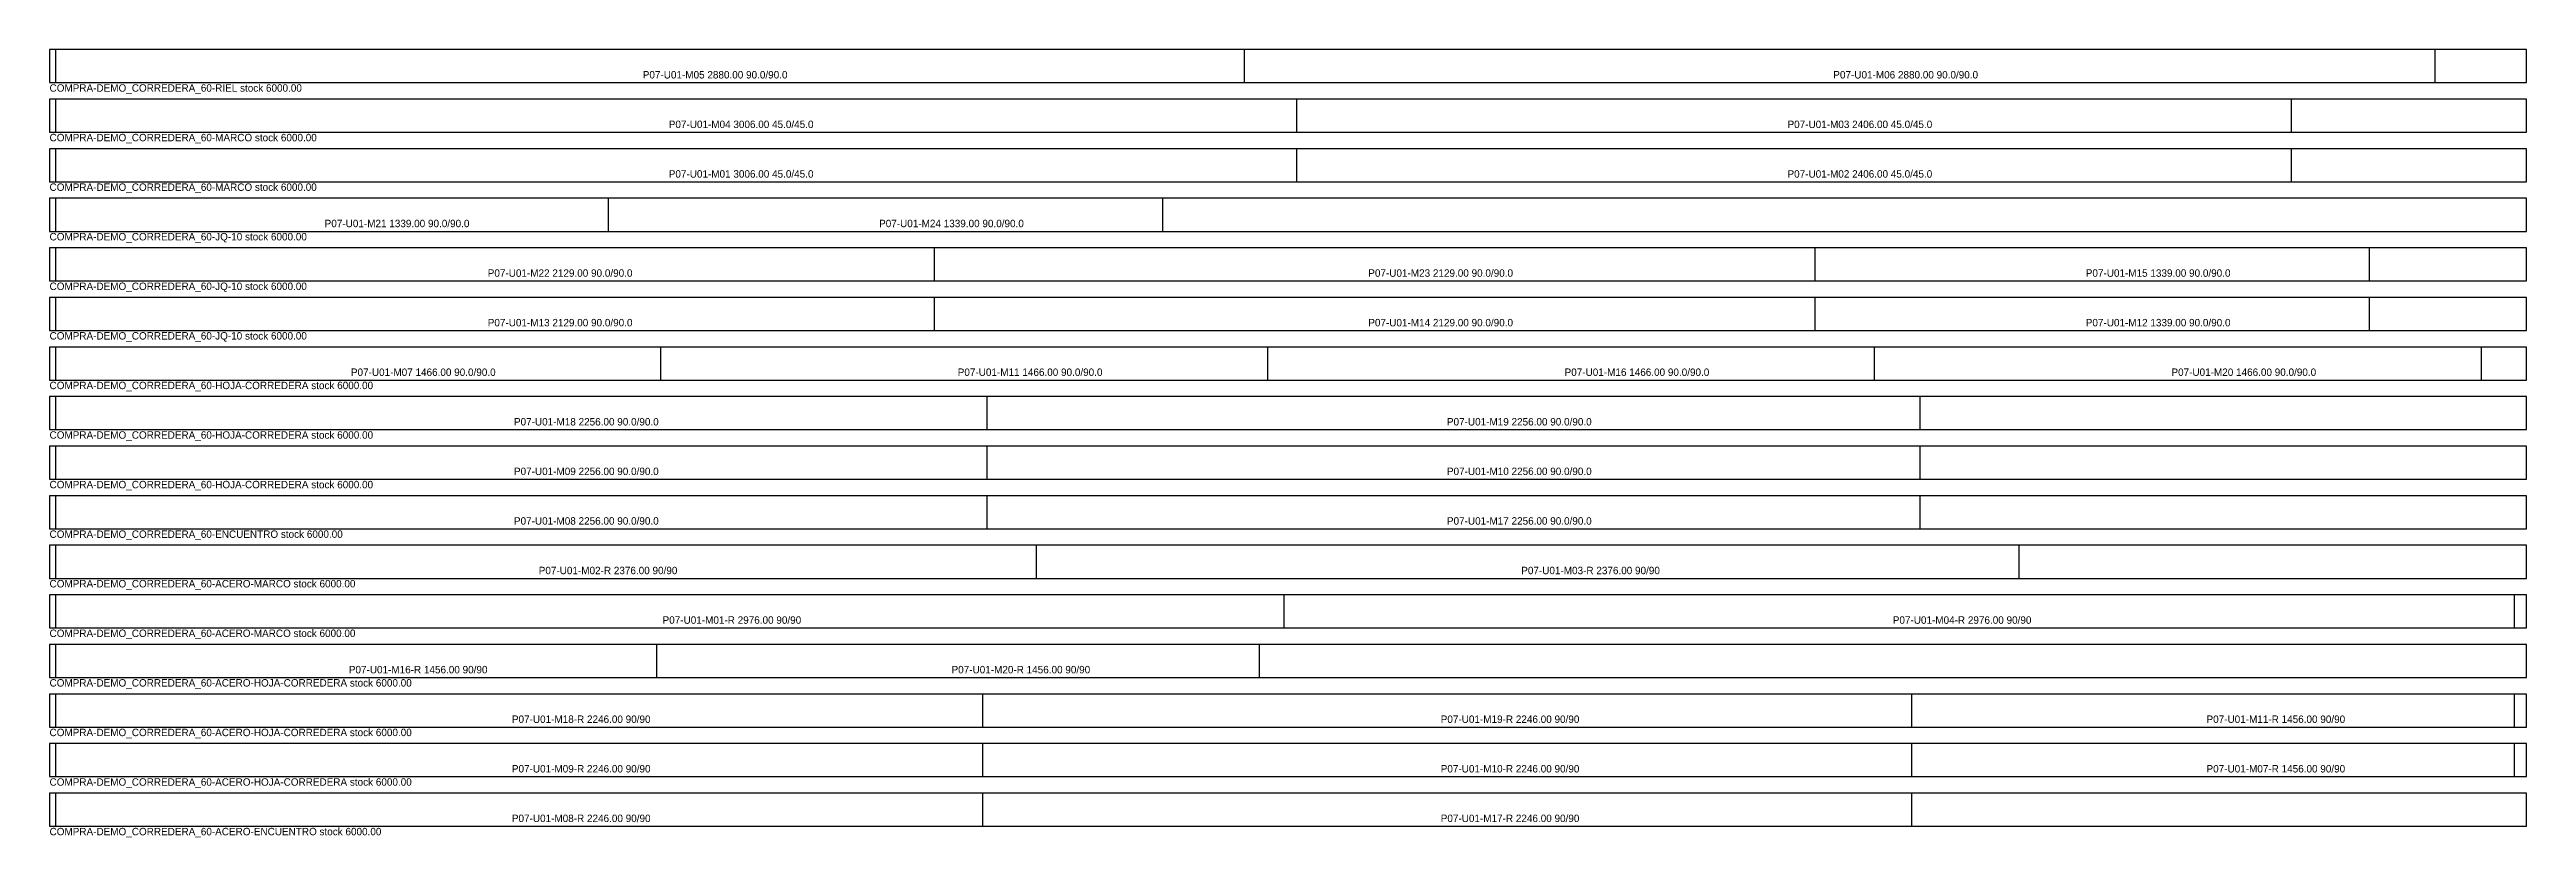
# Model space of a CAD drawing. Header units: millimetres. Extents: x 0 to 6000, y -27 to 1880.
import ezdxf

# ---------------------------------------------------------------- set-up
doc = ezdxf.new("R2010")
doc.units = ezdxf.units.MM
for name, color, linetype in [('LABEL', 3, 'CONTINUOUS'), ('MARK', 5, 'CONTINUOUS'), ('OUTLINE', 7, 'CONTINUOUS')]:
    doc.layers.add(name, color=color, linetype=linetype)

msp = doc.modelspace()

# ---------------------------------------------------------------- linework, layer by layer
at = {"layer": 'MARK'}
for p, q in [((15, 1800), (15, 1880)), ((2895, 1800), (2895, 1880)), ((5779, 1800), (5779, 1880)), ((15, 1680), (15, 1760)), ((3021, 1680), (3021, 1760)), ((5431, 1680), (5431, 1760)), ((15, 1560), (15, 1640)), ((3021, 1560), (3021, 1640)), ((5431, 1560), (5431, 1640)), ((15, 1440), (15, 1520)), ((1354, 1440), (1354, 1520)), ((2697, 1440), (2697, 1520)), ((15, 1320), (15, 1400)), ((2144, 1320), (2144, 1400)), ((4277, 1320), (4277, 1400)), ((5620, 1320), (5620, 1400)), ((15, 1200), (15, 1280)), ((2144, 1200), (2144, 1280)), ((4277, 1200), (4277, 1280)), ((5620, 1200), (5620, 1280)), ((15, 1080), (15, 1160)), ((1481, 1080), (1481, 1160)), ((2951, 1080), (2951, 1160)), ((4421, 1080), (4421, 1160)), ((5891, 1080), (5891, 1160)), ((15, 960), (15, 1040)), ((2271, 960), (2271, 1040)), ((4531, 960), (4531, 1040)), ((15, 840), (15, 920)), ((2271, 840), (2271, 920)), ((4531, 840), (4531, 920)), ((15, 720), (15, 800)), ((2271, 720), (2271, 800)), ((4531, 720), (4531, 800)), ((15, 600), (15, 680)), ((2391, 600), (2391, 680)), ((4771, 600), (4771, 680)), ((15, 480), (15, 560)), ((2991, 480), (2991, 560)), ((5971, 480), (5971, 560)), ((15, 360), (15, 440)), ((1471, 360), (1471, 440)), ((2931, 360), (2931, 440)), ((15, 240), (15, 320)), ((2261, 240), (2261, 320)), ((4511, 240), (4511, 320)), ((5971, 240), (5971, 320)), ((15, 120), (15, 200)), ((2261, 120), (2261, 200)), ((4511, 120), (4511, 200)), ((5971, 120), (5971, 200)), ((15, 0), (15, 80)), ((2261, 0), (2261, 80)), ((4511, 0), (4511, 80))]:
    msp.add_line(p, q, dxfattribs=at)
at = {"layer": 'OUTLINE'}
for points in [[(0, 1800), (6000, 1800), (6000, 1880), (0, 1880)], [(0, 1680), (6000, 1680), (6000, 1760), (0, 1760)], [(0, 1560), (6000, 1560), (6000, 1640), (0, 1640)], [(0, 1440), (6000, 1440), (6000, 1520), (0, 1520)], [(0, 1320), (6000, 1320), (6000, 1400), (0, 1400)], [(0, 1200), (6000, 1200), (6000, 1280), (0, 1280)], [(0, 1080), (6000, 1080), (6000, 1160), (0, 1160)], [(0, 960), (6000, 960), (6000, 1040), (0, 1040)], [(0, 840), (6000, 840), (6000, 920), (0, 920)], [(0, 720), (6000, 720), (6000, 800), (0, 800)], [(0, 600), (6000, 600), (6000, 680), (0, 680)], [(0, 480), (6000, 480), (6000, 560), (0, 560)], [(0, 360), (6000, 360), (6000, 440), (0, 440)], [(0, 240), (6000, 240), (6000, 320), (0, 320)], [(0, 120), (6000, 120), (6000, 200), (0, 200)], [(0, 0), (6000, 0), (6000, 80), (0, 80)]]:
    msp.add_lwpolyline(points, close=True, dxfattribs=at)

# ---------------------------------------------------------------- texts
at = {"layer": 'LABEL'}
for s, p in [('P07-U01-M05 2880.00 90.0/90.0', (1437, 1810)), ('P07-U01-M06 2880.00 90.0/90.0', (4321, 1810)), ('COMPRA-DEMO_CORREDERA_60-RIEL stock 6000.00', (0, 1778)), ('P07-U01-M04 3006.00 45.0/45.0', (1500, 1690)), ('P07-U01-M03 2406.00 45.0/45.0', (4210, 1690)), ('COMPRA-DEMO_CORREDERA_60-MARCO stock 6000.00', (0, 1658)), ('P07-U01-M01 3006.00 45.0/45.0', (1500, 1570)), ('P07-U01-M02 2406.00 45.0/45.0', (4210, 1570)), ('COMPRA-DEMO_CORREDERA_60-MARCO stock 6000.00', (0, 1538)), ('P07-U01-M21 1339.00 90.0/90.0', (666.5, 1450)), ('P07-U01-M24 1339.00 90.0/90.0', (2009.5, 1450)), ('COMPRA-DEMO_CORREDERA_60-JQ-10 stock 6000.00', (0, 1418)), ('P07-U01-M22 2129.00 90.0/90.0', (1061.5, 1330)), ('P07-U01-M23 2129.00 90.0/90.0', (3194.5, 1330)), ('P07-U01-M15 1339.00 90.0/90.0', (4932.5, 1330)), ('COMPRA-DEMO_CORREDERA_60-JQ-10 stock 6000.00', (0, 1298)), ('P07-U01-M13 2129.00 90.0/90.0', (1061.5, 1210)), ('P07-U01-M14 2129.00 90.0/90.0', (3194.5, 1210)), ('P07-U01-M12 1339.00 90.0/90.0', (4932.5, 1210)), ('COMPRA-DEMO_CORREDERA_60-JQ-10 stock 6000.00', (0, 1178)), ('P07-U01-M07 1466.00 90.0/90.0', (730, 1090)), ('P07-U01-M11 1466.00 90.0/90.0', (2200, 1090)), ('P07-U01-M16 1466.00 90.0/90.0', (3670, 1090)), ('P07-U01-M20 1466.00 90.0/90.0', (5140, 1090)), ('COMPRA-DEMO_CORREDERA_60-HOJA-CORREDERA stock 6000.00', (0, 1058)), ('P07-U01-M18 2256.00 90.0/90.0', (1125, 970)), ('P07-U01-M19 2256.00 90.0/90.0', (3385, 970)), ('COMPRA-DEMO_CORREDERA_60-HOJA-CORREDERA stock 6000.00', (0, 938)), ('P07-U01-M09 2256.00 90.0/90.0', (1125, 850)), ('P07-U01-M10 2256.00 90.0/90.0', (3385, 850)), ('COMPRA-DEMO_CORREDERA_60-HOJA-CORREDERA stock 6000.00', (0, 818)), ('P07-U01-M08 2256.00 90.0/90.0', (1125, 730)), ('P07-U01-M17 2256.00 90.0/90.0', (3385, 730)), ('COMPRA-DEMO_CORREDERA_60-ENCUENTRO stock 6000.00', (0, 698)), ('P07-U01-M02-R 2376.00 90/90', (1185, 610)), ('P07-U01-M03-R 2376.00 90/90', (3565, 610)), ('COMPRA-DEMO_CORREDERA_60-ACERO-MARCO stock 6000.00', (0, 578)), ('P07-U01-M01-R 2976.00 90/90', (1485, 490)), ('P07-U01-M04-R 2976.00 90/90', (4465, 490)), ('COMPRA-DEMO_CORREDERA_60-ACERO-MARCO stock 6000.00', (0, 458)), ('P07-U01-M16-R 1456.00 90/90', (725, 370)), ('P07-U01-M20-R 1456.00 90/90', (2185, 370)), ('COMPRA-DEMO_CORREDERA_60-ACERO-HOJA-CORREDERA stock 6000.00', (0, 338)), ('P07-U01-M18-R 2246.00 90/90', (1120, 250)), ('P07-U01-M19-R 2246.00 90/90', (3370, 250)), ('P07-U01-M11-R 1456.00 90/90', (5225, 250)), ('COMPRA-DEMO_CORREDERA_60-ACERO-HOJA-CORREDERA stock 6000.00', (0, 218)), ('P07-U01-M09-R 2246.00 90/90', (1120, 130)), ('P07-U01-M10-R 2246.00 90/90', (3370, 130)), ('P07-U01-M07-R 1456.00 90/90', (5225, 130)), ('COMPRA-DEMO_CORREDERA_60-ACERO-HOJA-CORREDERA stock 6000.00', (0, 98)), ('P07-U01-M08-R 2246.00 90/90', (1120, 10)), ('P07-U01-M17-R 2246.00 90/90', (3370, 10)), ('COMPRA-DEMO_CORREDERA_60-ACERO-ENCUENTRO stock 6000.00', (0, -22))]:
    msp.add_text(s, height=18, dxfattribs=at).set_placement(p)

doc.saveas('drawing.dxf')
